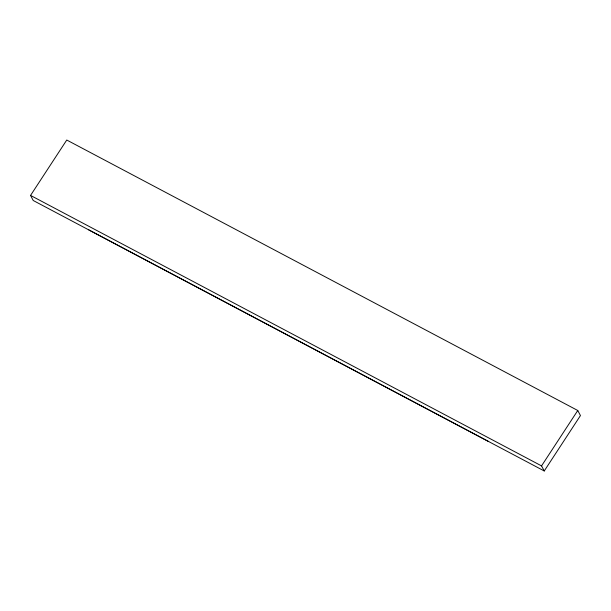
<?xml version="1.0" encoding="UTF-8"?>
<svg xmlns="http://www.w3.org/2000/svg" width="611" height="611" viewBox="0 0 611 611"><rect width="100%" height="100%" fill="white"/><g stroke="black" fill="none" stroke-linecap="round" stroke-linejoin="round"><path stroke-width="0.92" d="M30.55 195.428L66.759 140.026L577.762 410.493L580.45 415.572L544.241 470.974L33.238 200.507L30.55 195.428L541.545 465.895L544.241 470.974M541.545 465.895L577.762 410.493M88.786 229.904L488.693 441.577"/></g></svg>
